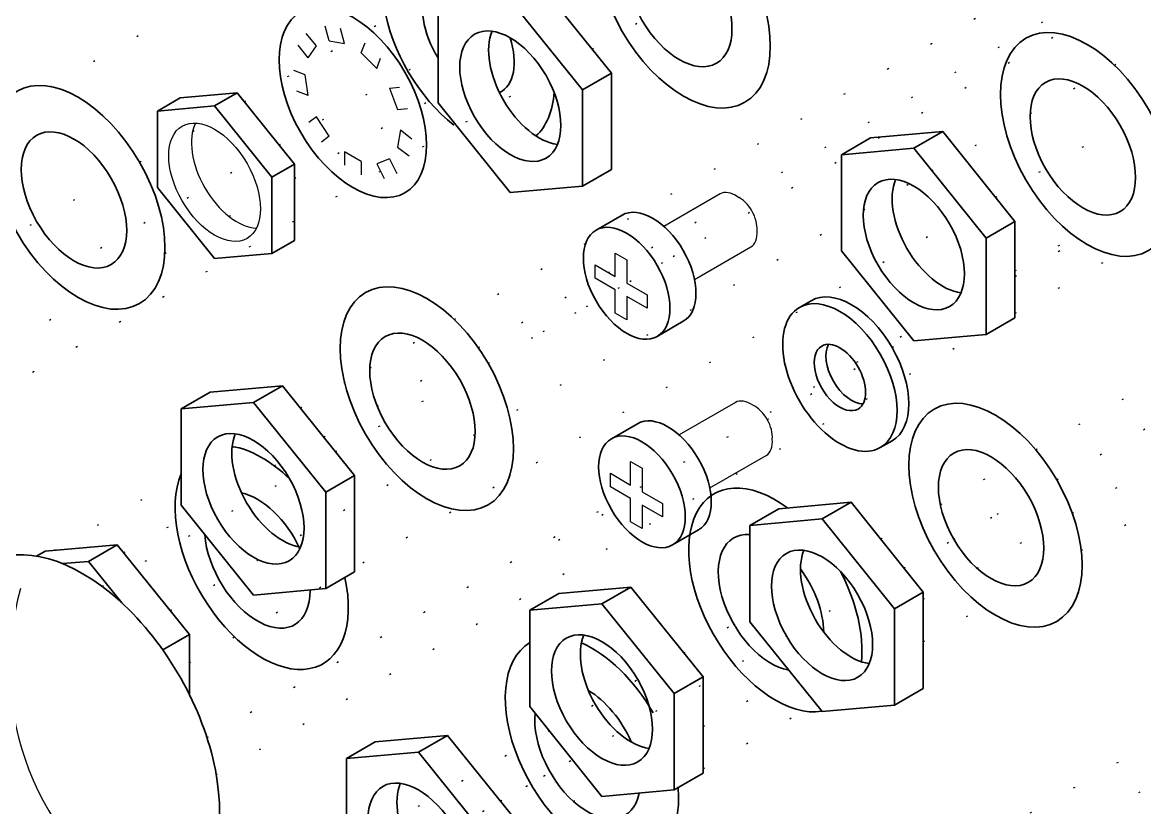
# Model space of a CAD drawing. Header units: millimetres. Extents: x 0 to 594, y 0 to 420.
# Drawn here: x 115.5 to 182.7, y 90.1 to 137.2 of the extents above; entities that cross this region are included whole.
import ezdxf

# ---------------------------------------------------------------- set-up
doc = ezdxf.new("R2010")
doc.units = ezdxf.units.MM
doc.linetypes.add('ACAD_ISO07W100', pattern=[3, 0.1, -2.9])
for name, color, linetype, lineweight, true_color in [('assembly lines', 14, 'ACAD_ISO07W100', 25, 0x800000), ('details', 7, 'Continuous', 25, 0x000000), ('outlines', 7, 'Continuous', 35, 0x000000)]:
    doc.layers.add(name, color=color, linetype=linetype, lineweight=lineweight, true_color=true_color)

msp = doc.modelspace()

# ---------------------------------------------------------------- linework, layer by layer
at = {"layer": 'assembly lines'}
for p, q in [((117.123, 133.341), (198.331, 180.226)), ((143.378, 116.749), (241.532, 173.418)), ((177.475, 109.764), (275.629, 166.433)), ((180.933, 134.621), (231.633, 163.893)), ((176.206, 111.571), (262.43, 161.353)), ((142.787, 117.678), (212.629, 158.001)), ((141.337, 119.381), (198.331, 152.286)), ((177.475, 109.764), (251.431, 152.462)), ((178.943, 105.531), (241.226, 141.49)), ((149.612, 135.588), (157.078, 139.899)), ((128.761, 132.44), (137.302, 137.372)), ((149.612, 135.588), (151.428, 136.637)), ((130.853, 129.838), (140.38, 135.338)), ((178.406, 107.761), (226.927, 135.775)), ((100.481, 107.222), (146.853, 133.995)), ((174.599, 86.513), (255.524, 133.235)), ((175.882, 131.705), (178.898, 133.446)), ((131.772, 127.829), (140.38, 132.798)), ((125.662, 130.651), (126.36, 131.054)), ((169.985, 128.3), (174.367, 130.83)), ((173.809, 126.698), (181.275, 131.008)), ((122.481, 128.814), (123.55, 129.432)), ((120.139, 123.652), (128.925, 128.725)), ((113.316, 123.523), (120.782, 127.833)), ((160.301, 80.798), (241.226, 127.52)), ((165.889, 125.935), (168.626, 127.515)), ((127.837, 125.557), (129.684, 126.623)), ((124.315, 101.932), (164.577, 125.178)), ((125.475, 98.792), (171.051, 125.105)), ((123.993, 123.337), (125.864, 124.417)), ((174.97, 122.288), (178.556, 124.359)), ((174.97, 121.958), (178.812, 124.176)), ((146.677, 118.654), (155.085, 123.507)), ((174.97, 119.748), (180.983, 123.219)), ((114.476, 117.843), (119.119, 120.523)), ((126.521, 94.316), (168.526, 118.568)), ((127.077, 92.097), (173.237, 118.748)), ((136.286, 116.464), (139.302, 118.206)), ((167.599, 117.702), (168.708, 118.342)), ((136.728, 114.179), (141.061, 116.681)), ((160.115, 113.381), (165.562, 116.527)), ((134.213, 111.458), (141.679, 115.768)), ((132.122, 114.06), (134.771, 115.59)), ((133.516, 112.325), (135.521, 113.483)), ((128.025, 111.695), (129.03, 112.275)), ((130.548, 110.612), (130.833, 110.776)), ((170.495, 108.274), (174.387, 110.521)), ((117.361, 105.538), (124.981, 109.937)), ((120.222, 103.38), (131.438, 109.855)), ((147.595, 106.153), (152.618, 109.053)), ((168.31, 104.472), (175.776, 108.783)), ((171.305, 106.202), (175.776, 108.783)), ((121.525, 105.402), (125.444, 107.665)), ((166.915, 106.207), (169.195, 107.523)), ((172.695, 104.464), (176.586, 106.711)), ((168.31, 104.472), (170.126, 105.521)), ((169.47, 102.602), (171.394, 103.713)), ((117.067, 74.887), (165.551, 102.88)), ((155.111, 99.392), (159.078, 101.682)), ((169.47, 100.062), (173.057, 102.133)), ((115.809, 76.701), (152.353, 97.799)), ((156.272, 94.982), (159.858, 97.053)), ((156.272, 92.442), (162.285, 95.914)), ((144.112, 90.502), (148.434, 92.997)), ((148.497, 90.493), (149.828, 91.262))]:
    msp.add_line(p, q, dxfattribs=at)
at = {"layer": 'details'}
for p, q in [((133.84, 136.071), (133.603, 136.959)), ((134.773, 135.924), (134.536, 136.812)), ((133.08, 135.773), (132.48, 136.519)), ((133.84, 136.071), (134.773, 135.924)), ((135.765, 135.351), (136.002, 135.966)), ((132.584, 135.067), (131.984, 135.813)), ((132.584, 135.067), (133.08, 135.773)), ((135.765, 135.351), (136.698, 134.421)), ((136.698, 134.421), (136.935, 135.035)), ((132.411, 134.038), (131.729, 134.293)), ((132.584, 132.809), (132.411, 134.038)), ((137.458, 133.245), (138.058, 133.298)), ((137.458, 133.245), (137.955, 131.966)), ((132.584, 132.809), (131.901, 133.064)), ((137.955, 131.966), (138.555, 132.019)), ((133.08, 131.53), (132.635, 131.175)), ((133.84, 130.355), (133.08, 131.53)), ((138.127, 130.738), (137.955, 129.708)), ((138.127, 130.738), (138.809, 130.205)), ((133.84, 130.355), (133.395, 129.999)), ((134.773, 129.424), (134.773, 128.624)), ((135.765, 128.851), (134.773, 129.424)), ((137.955, 129.708), (138.637, 129.176)), ((135.765, 128.851), (135.765, 128.051)), ((137.458, 129.002), (136.698, 128.705)), ((136.698, 128.705), (137.143, 127.835)), ((137.458, 129.002), (137.904, 128.133)), ((157.291, 126.903), (153.92, 124.956)), ((151.007, 123.354), (151.7, 122.954)), ((151.007, 121.954), (151.007, 123.354)), ((155.757, 121.774), (159.128, 123.721)), ((149.795, 121.854), (149.795, 122.654)), ((149.795, 122.654), (151.007, 121.954)), ((151.7, 122.954), (151.7, 121.554)), ((151.007, 121.154), (149.795, 121.854)), ((151.007, 119.754), (151.007, 121.154)), ((151.7, 121.554), (152.913, 120.854)), ((152.913, 120.054), (151.7, 120.754)), ((151.7, 120.754), (151.7, 119.353)), ((152.913, 120.854), (152.913, 120.054)), ((151.7, 119.353), (151.007, 119.754)), ((158.209, 114.403), (154.838, 112.456)), ((156.675, 109.274), (160.046, 111.22)), ((151.925, 110.853), (152.618, 110.453)), ((151.925, 109.453), (151.925, 110.853)), ((152.618, 110.453), (152.618, 109.053)), ((150.713, 109.353), (150.713, 110.153)), ((150.713, 110.153), (151.925, 109.453)), ((151.925, 108.653), (150.713, 109.353)), ((152.618, 109.053), (153.831, 108.353)), ((151.925, 107.253), (151.925, 108.653)), ((153.831, 108.353), (153.831, 107.553)), ((153.831, 107.553), (152.618, 108.253)), ((152.618, 108.253), (152.618, 106.853)), ((152.618, 106.853), (151.925, 107.253))]:
    msp.add_line(p, q, dxfattribs=at)
msp.add_arc((131.769, 98.559), 17.078, 164.04767, 238.36438, dxfattribs=at)
msp.add_ellipse((126.981, 127.602), major_axis=(-1.944, 3.368), ratio=0.57735, dxfattribs=at)
for centre, major_axis, start_param, end_param in [((128.341, 128.388), (-1.944, 3.368), 0.357204, 2.784389), ((158.21, 125.312), (-0.919, 1.591), 5.403174, 0), ((158.444, 125.447), (-0.753, 1.305), 3.822504, 5.602278), ((158.21, 125.312), (-0.919, 1.591), 3.141593, 4.021609), ((159.128, 112.811), (-0.919, 1.591), 5.403174, 0), ((159.362, 112.946), (-0.753, 1.305), 3.822504, 5.602278), ((159.128, 112.811), (-0.919, 1.591), 3.141593, 4.021609)]:
    msp.add_ellipse(centre, major_axis=major_axis, ratio=0.57735, start_param=start_param, end_param=end_param, dxfattribs=at)
at = {"layer": 'outlines'}
for p, q in [((150.772, 134.145), (146.442, 139.532)), ((140.38, 138.145), (140.38, 132.371)), ((149.04, 133.145), (144.71, 138.532)), ((149.04, 133.145), (150.772, 134.145)), ((150.772, 128.371), (150.772, 134.145)), ((123.55, 131.871), (124.909, 132.656)), ((124.909, 132.656), (128.341, 132.963)), ((128.341, 132.963), (126.981, 132.178)), ((128.341, 132.963), (131.772, 128.694)), ((149.04, 127.371), (149.04, 133.145)), ((123.55, 131.871), (126.981, 132.178)), ((126.981, 132.178), (130.412, 127.909)), ((140.38, 132.371), (144.71, 126.984)), ((123.55, 127.296), (123.55, 131.871)), ((170.639, 130.641), (166.309, 130.255)), ((168.907, 129.641), (170.639, 130.641)), ((174.97, 125.255), (170.639, 130.641)), ((164.577, 129.255), (166.309, 130.255)), ((168.907, 129.641), (164.577, 129.255)), ((164.577, 129.255), (164.577, 123.481)), ((173.237, 124.255), (168.907, 129.641)), ((130.412, 127.909), (131.772, 128.694)), ((131.772, 128.694), (131.772, 124.119)), ((130.412, 127.909), (130.412, 123.334)), ((149.04, 127.371), (150.772, 128.371)), ((126.981, 123.027), (123.55, 127.296)), ((144.71, 126.984), (149.04, 127.371)), ((149.851, 124.729), (151.41, 125.629)), ((173.237, 124.255), (174.97, 125.255)), ((174.97, 119.481), (174.97, 125.255)), ((130.412, 123.334), (131.772, 124.119)), ((173.237, 118.481), (173.237, 124.255)), ((130.412, 123.334), (126.981, 123.027)), ((164.577, 123.481), (168.907, 118.094)), ((162.047, 120.098), (162.749, 120.503)), ((153.526, 118.365), (155.085, 119.265)), ((173.237, 118.481), (174.97, 119.481)), ((168.907, 118.094), (173.237, 118.481)), ((131.044, 115.401), (126.713, 115.014)), ((129.311, 114.401), (131.044, 115.401)), ((135.374, 110.014), (131.044, 115.401)), ((124.981, 114.014), (126.713, 115.014)), ((129.311, 114.401), (124.981, 114.014)), ((133.642, 109.014), (129.311, 114.401)), ((124.981, 114.014), (124.981, 108.241)), ((150.769, 112.228), (152.328, 113.128)), ((166.897, 111.697), (167.599, 112.102)), ((133.642, 109.014), (135.374, 110.014)), ((135.374, 104.24), (135.374, 110.014)), ((133.642, 103.24), (133.642, 109.014)), ((165.14, 108.416), (160.81, 108.029)), ((163.408, 107.416), (165.14, 108.416)), ((169.47, 103.029), (165.14, 108.416)), ((124.981, 108.241), (129.311, 102.854)), ((159.078, 107.029), (160.81, 108.029)), ((163.408, 107.416), (159.078, 107.029)), ((159.078, 107.029), (159.078, 101.255)), ((167.738, 102.029), (163.408, 107.416)), ((154.444, 105.864), (156.003, 106.764)), ((121.145, 105.876), (116.814, 105.489)), ((119.412, 104.876), (121.145, 105.876)), ((125.475, 100.489), (121.145, 105.876)), ((116.304, 105.195), (116.814, 105.489)), ((119.412, 104.876), (117.867, 104.738)), ((121.408, 102.393), (119.412, 104.876)), ((133.642, 103.24), (135.374, 104.24)), ((129.311, 102.854), (133.642, 103.24)), ((145.879, 101.949), (147.611, 102.949)), ((151.941, 103.336), (147.611, 102.949)), ((150.209, 102.336), (151.941, 103.336)), ((156.272, 97.949), (151.941, 103.336)), ((167.738, 102.029), (169.47, 103.029)), ((169.47, 97.255), (169.47, 103.029)), ((150.209, 102.336), (145.879, 101.949)), ((154.539, 96.949), (150.209, 102.336)), ((145.879, 101.949), (145.879, 96.175)), ((167.738, 96.255), (167.738, 102.029)), ((159.078, 101.255), (163.408, 95.868)), ((123.873, 99.564), (125.475, 100.489)), ((125.475, 96.877), (125.475, 100.489)), ((154.539, 96.949), (156.272, 97.949)), ((156.272, 92.175), (156.272, 97.949)), ((154.539, 91.175), (154.539, 96.949)), ((167.738, 96.255), (169.47, 97.255)), ((163.408, 95.868), (167.738, 96.255)), ((145.879, 96.175), (150.209, 90.788)), ((140.942, 94.445), (136.612, 94.059)), ((139.21, 93.445), (140.942, 94.445)), ((145.273, 89.059), (140.942, 94.445)), ((134.88, 93.059), (136.612, 94.059)), ((139.21, 93.445), (134.88, 93.059)), ((134.88, 93.059), (134.88, 87.285)), ((143.541, 88.059), (139.21, 93.445)), ((154.539, 91.175), (156.272, 92.175)), ((150.209, 90.788), (154.539, 91.175))]:
    msp.add_line(p, q, dxfattribs=at)
for centre, major_axis in [((155.102, 138.758), (-3.674, 6.364)), ((154.843, 138.608), (-2.235, 3.872)), ((135.269, 132.388), (-3.126, 5.415)), ((179.3, 129.868), (-3.674, 6.364)), ((144.71, 132.758), (-2.143, 3.712)), ((118.806, 126.693), (-3.674, 6.364)), ((179.04, 129.718), (-2.235, 3.872)), ((118.546, 126.543), (-2.235, 3.872)), ((168.907, 123.868), (-2.143, 3.712)), ((151.688, 121.547), (-1.837, 3.182)), ((139.704, 114.628), (-3.674, 6.364)), ((139.444, 114.478), (-2.235, 3.872)), ((173.8, 107.642), (-3.674, 6.364)), ((129.311, 108.627), (-2.143, 3.712)), ((152.606, 109.046), (-1.837, 3.182)), ((173.541, 107.492), (-2.235, 3.872)), ((163.408, 101.642), (-2.143, 3.712)), ((150.209, 96.562), (-2.143, 3.712)), ((139.21, 87.672), (-2.143, 3.712))]:
    msp.add_ellipse(centre, major_axis=major_axis, ratio=0.57735, dxfattribs=at)
for centre, major_axis, start_param, end_param in [((142.198, 136.388), (-3.641, 6.306), 4.865119, 2.187182), ((142.198, 136.388), (-1.944, 3.368), 5.304937, 1.633818), ((146.442, 133.758), (-2.143, 3.712), 0.415952, 2.725641), ((142.198, 136.388), (-1.944, 3.368), 3.098729, 4.356019), ((142.198, 136.388), (-3.641, 6.306), 3.261235, 3.85535), ((170.639, 124.868), (-2.143, 3.712), 0.415952, 2.725641), ((153.247, 122.447), (-1.837, 3.182), 3.141593, 0), ((165.174, 116.302), (-2.425, 4.2), 3.141593, 0), ((164.472, 115.897), (-2.425, 4.2), 3.141593, 0), ((164.472, 115.897), (-2.425, 4.2), 0, 3.141593), ((164.472, 115.897), (-1.09, 1.888), 0, 3.141593), ((164.472, 115.897), (-1.09, 1.888), 3.141593, 0), ((165.174, 116.302), (-1.09, 1.888), 0.327602, 2.813991), ((154.165, 109.946), (-1.837, 3.182), 3.141593, 0), ((131.044, 109.627), (-2.143, 3.712), 0.415952, 2.725641), ((129.805, 105.102), (-3.674, 6.364), 5.168145, 5.845957), ((129.805, 105.102), (-3.674, 6.364), 0.404506, 4.211222), ((160.602, 102.562), (-3.674, 6.364), 5.355513, 2.922808), ((129.545, 104.952), (-2.235, 3.872), 4.559032, 5.803868), ((129.545, 104.952), (-2.235, 3.872), 0.864569, 3.935111), ((160.342, 102.412), (-2.235, 3.872), 5.909307, 2.698873), ((119.049, 94.654), (-5.818, 10.077), 3.127477, 6.269157), ((165.14, 102.642), (-2.143, 3.712), 0.415952, 2.725641), ((160.342, 102.412), (-2.235, 3.872), 3.941901, 4.904693), ((160.342, 102.412), (-2.235, 3.872), 3.941901, 4.904693), ((160.602, 102.562), (-3.674, 6.364), 3.805694, 4.648616), ((151.941, 97.562), (-2.143, 3.712), 0.415952, 2.725641), ((149.603, 93.672), (-3.674, 6.364), 0.013613, 4.03068), ((149.603, 93.672), (-3.674, 6.364), 4.712389, 5.619084), ((149.343, 93.522), (-2.235, 3.872), 4.520085, 5.482877), ((149.343, 93.522), (-2.235, 3.872), 0.665641, 3.720516), ((140.942, 88.672), (-2.143, 3.712), 0.415952, 2.725641)]:
    msp.add_ellipse(centre, major_axis=major_axis, ratio=0.57735, start_param=start_param, end_param=end_param, dxfattribs=at)

doc.saveas('drawing.dxf')
